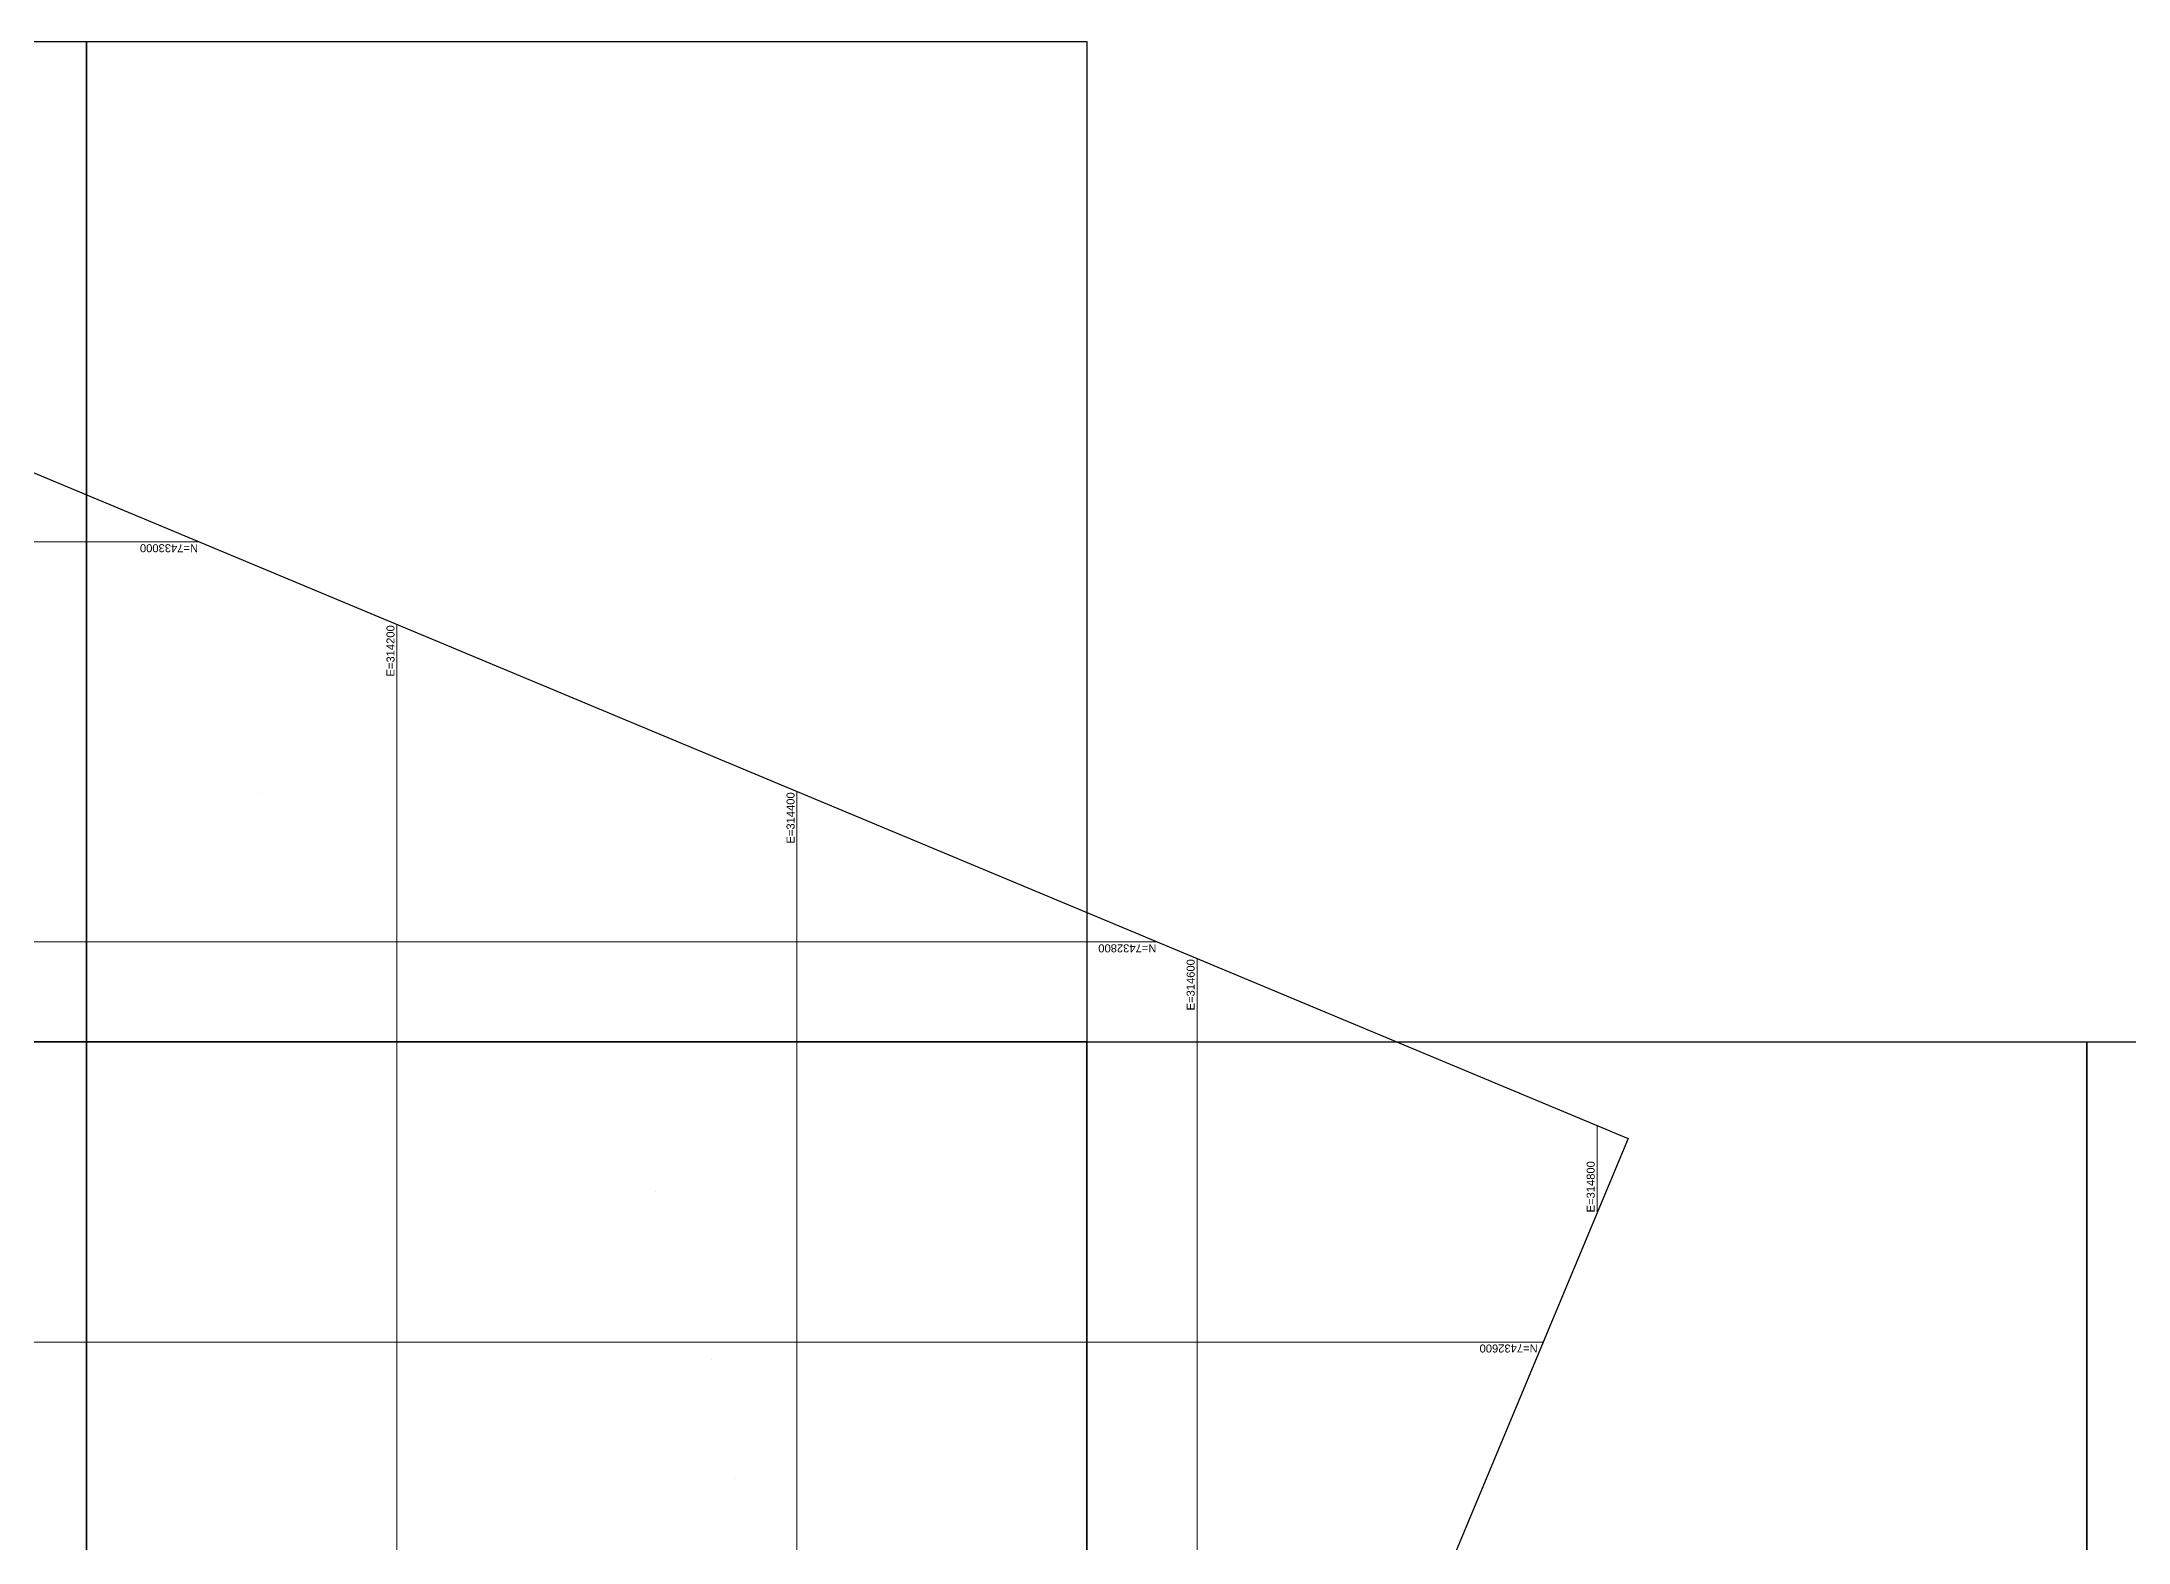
# Model space of a CAD drawing. Header units: metres. Extents: x 307545 to 341809, y 7387092 to 7434457.
# Drawn here: x 314022 to 315066, y 7432500 to 7433250 of the extents above; entities that cross this region are included whole.
import ezdxf
from ezdxf.enums import TextEntityAlignment as Align

# ---------------------------------------------------------------- set-up
doc = ezdxf.new("R2010")
doc.units = ezdxf.units.M
doc.header["$LTSCALE"] = 10
doc.layers.add('2 - TIC', color=40, linetype='TIC_LINE', lineweight=30)
doc.layers.add('F-VT-MALHA', color=8, linetype='Continuous', lineweight=0)
doc.layers.add('A-IMAGENS', color=255, linetype='Continuous')
doc.layers.add('F-SC-MALHA-TXT', color=8, linetype='Continuous')
doc.layers.add('A-VIEWPORTS', color=2, linetype='Continuous', plot=False)
doc.styles.add('Arial', font='arial.ttf')
doc.styles.get("Standard").update_dxf_attribs({"font": 'arial.ttf'})
doc.linetypes.add('TIC_LINE', pattern='A,3.5,-0.25,["TIC",Standard,S=0.175,R=0,X=-0.05,Y=-0.1],-0.5', length=4.25)
doc.dimstyles.new('ISO-25', dxfattribs={"dimtxt": 2.5, "dimasz": 2.5, "dimexe": 1.25, "dimexo": 0.625, "dimtad": 1, "dimtxsty": 'Standard', "dimcen": 2.5, "dimadec": 0, "dimazin": 0, "dimtfac": 1, "dimtmove": 0, "dimatfit": 3, "dimfxl": 1, "dimarcsym": 0})
picture_1 = doc.add_image_def('image18.jpg', size_in_pixel=(5000, 5000))
picture_2 = doc.add_image_def('image19.jpg', size_in_pixel=(5000, 5000))
picture_3 = doc.add_image_def('image20.jpg', size_in_pixel=(5000, 5000))
picture_4 = doc.add_image_def('image21.jpg', size_in_pixel=(5000, 5000))
picture_5 = doc.add_image_def('image22.jpg', size_in_pixel=(5000, 5000))
picture_6 = doc.add_image_def('image25.jpg', size_in_pixel=(5000, 5000))

# ---------------------------------------------------------------- blocks, each defined once
blk = doc.blocks.new('*U75')
at = {"layer": 'A-VIEWPORTS', "color": 2, "linetype": 'Continuous', "lineweight": -3}
blk.add_lwpolyline([(314594.4, 7432172), (313349.1, 7432691.8), (313570.2, 7433221.5), (314815.5, 7432701.7)], close=True, dxfattribs=at)

msp = doc.modelspace()

# ---------------------------------------------------------------- linework, layer by layer
at = {"layer": 'F-VT-MALHA'}
for p, q in [((314100.9, 7433000), (313477.7, 7433000)), ((314200, 7432958.6), (314200, 7432336.6)), ((314400, 7432875.1), (314400, 7432337.7)), ((314580, 7432800), (313475.7, 7432800)), ((314600, 7432791.7), (314600, 7432452.7)), ((314800, 7432708.2), (314800, 7432664.5)), ((313720, 7432600), (314773.1, 7432600))]:
    msp.add_line(p, q, dxfattribs=at)

# ---------------------------------------------------------------- block references
at = {"layer": 'A-VIEWPORTS', "color": 2, "linetype": 'Continuous', "lineweight": -3}
msp.add_blockref('*U75', (0, 0), dxfattribs=at)

# ---------------------------------------------------------------- texts
at = {"layer": 'F-SC-MALHA-TXT', "style": 'Arial'}
for s, rotation, p in [('N=7433000', 180, (314100.6, 7433000)), ('N=7432800', 180, (314579.7, 7432800)), ('E=314800', 90, (314800, 7432664.8)), ('N=7432600', 180, (314770.3, 7432600))]:
    msp.add_text(s, height=4, rotation=rotation, dxfattribs=at).set_placement(p, align=Align.BOTTOM_LEFT)
for s, p in [('E=314200', (314200, 7432958.3)), ('E=314400', (314400, 7432874.8)), ('E=314600', (314600, 7432791.4))]:
    msp.add_text(s, height=4, rotation=90, dxfattribs=at).set_placement(p, align=Align.BOTTOM_RIGHT)

# ---------------------------------------------------------------- pictures from other files: only their frames are drawn
at = {"layer": 'A-IMAGENS', "transparency": 33554687}
image = msp.add_image(picture_4, insert=(313544.9, 7432750), size_in_units=(500, 500), dxfattribs=dict(at, brightness=90))
image.dxf.flags = 6
image = msp.add_image(picture_3, insert=(314044.9, 7432750), size_in_units=(500, 500), dxfattribs=dict(at, brightness=90))
image.dxf.flags = 6
image = msp.add_image(picture_2, insert=(313544.9, 7432250), size_in_units=(500, 500), dxfattribs=dict(at, brightness=90))
image.dxf.flags = 6
image = msp.add_image(picture_1, insert=(314044.9, 7432250), size_in_units=(500, 500), dxfattribs=dict(at, brightness=90))
image.dxf.flags = 6
image = msp.add_image(picture_5, insert=(314544.9, 7432250), size_in_units=(500, 500), dxfattribs=dict(at, brightness=90))
image.dxf.flags = 6
image = msp.add_image(picture_6, insert=(315044.9, 7432250), size_in_units=(500, 500), dxfattribs=dict(at, brightness=90))
image.dxf.flags = 6

# ---------------------------------------------------------------- leaders
at = {"layer": '2 - TIC', "color": 40, "linetype": 'TIC_LINE', "lineweight": 30}
for points in [[(314130.3, 7432874.3), (314130.3, 7432874.3)], [(314329.5, 7432675.3), (314329.5, 7432675.3)], [(314357.2, 7432591.3), (314357.2, 7432591.3)], [(314369.5, 7432531.8), (314369.5, 7432531.8)]]:
    msp.add_leader(points, dimstyle='ISO-25', override={"dimscale": 1, "dimasz": 0.01}, dxfattribs=at)

doc.saveas('drawing.dxf')
